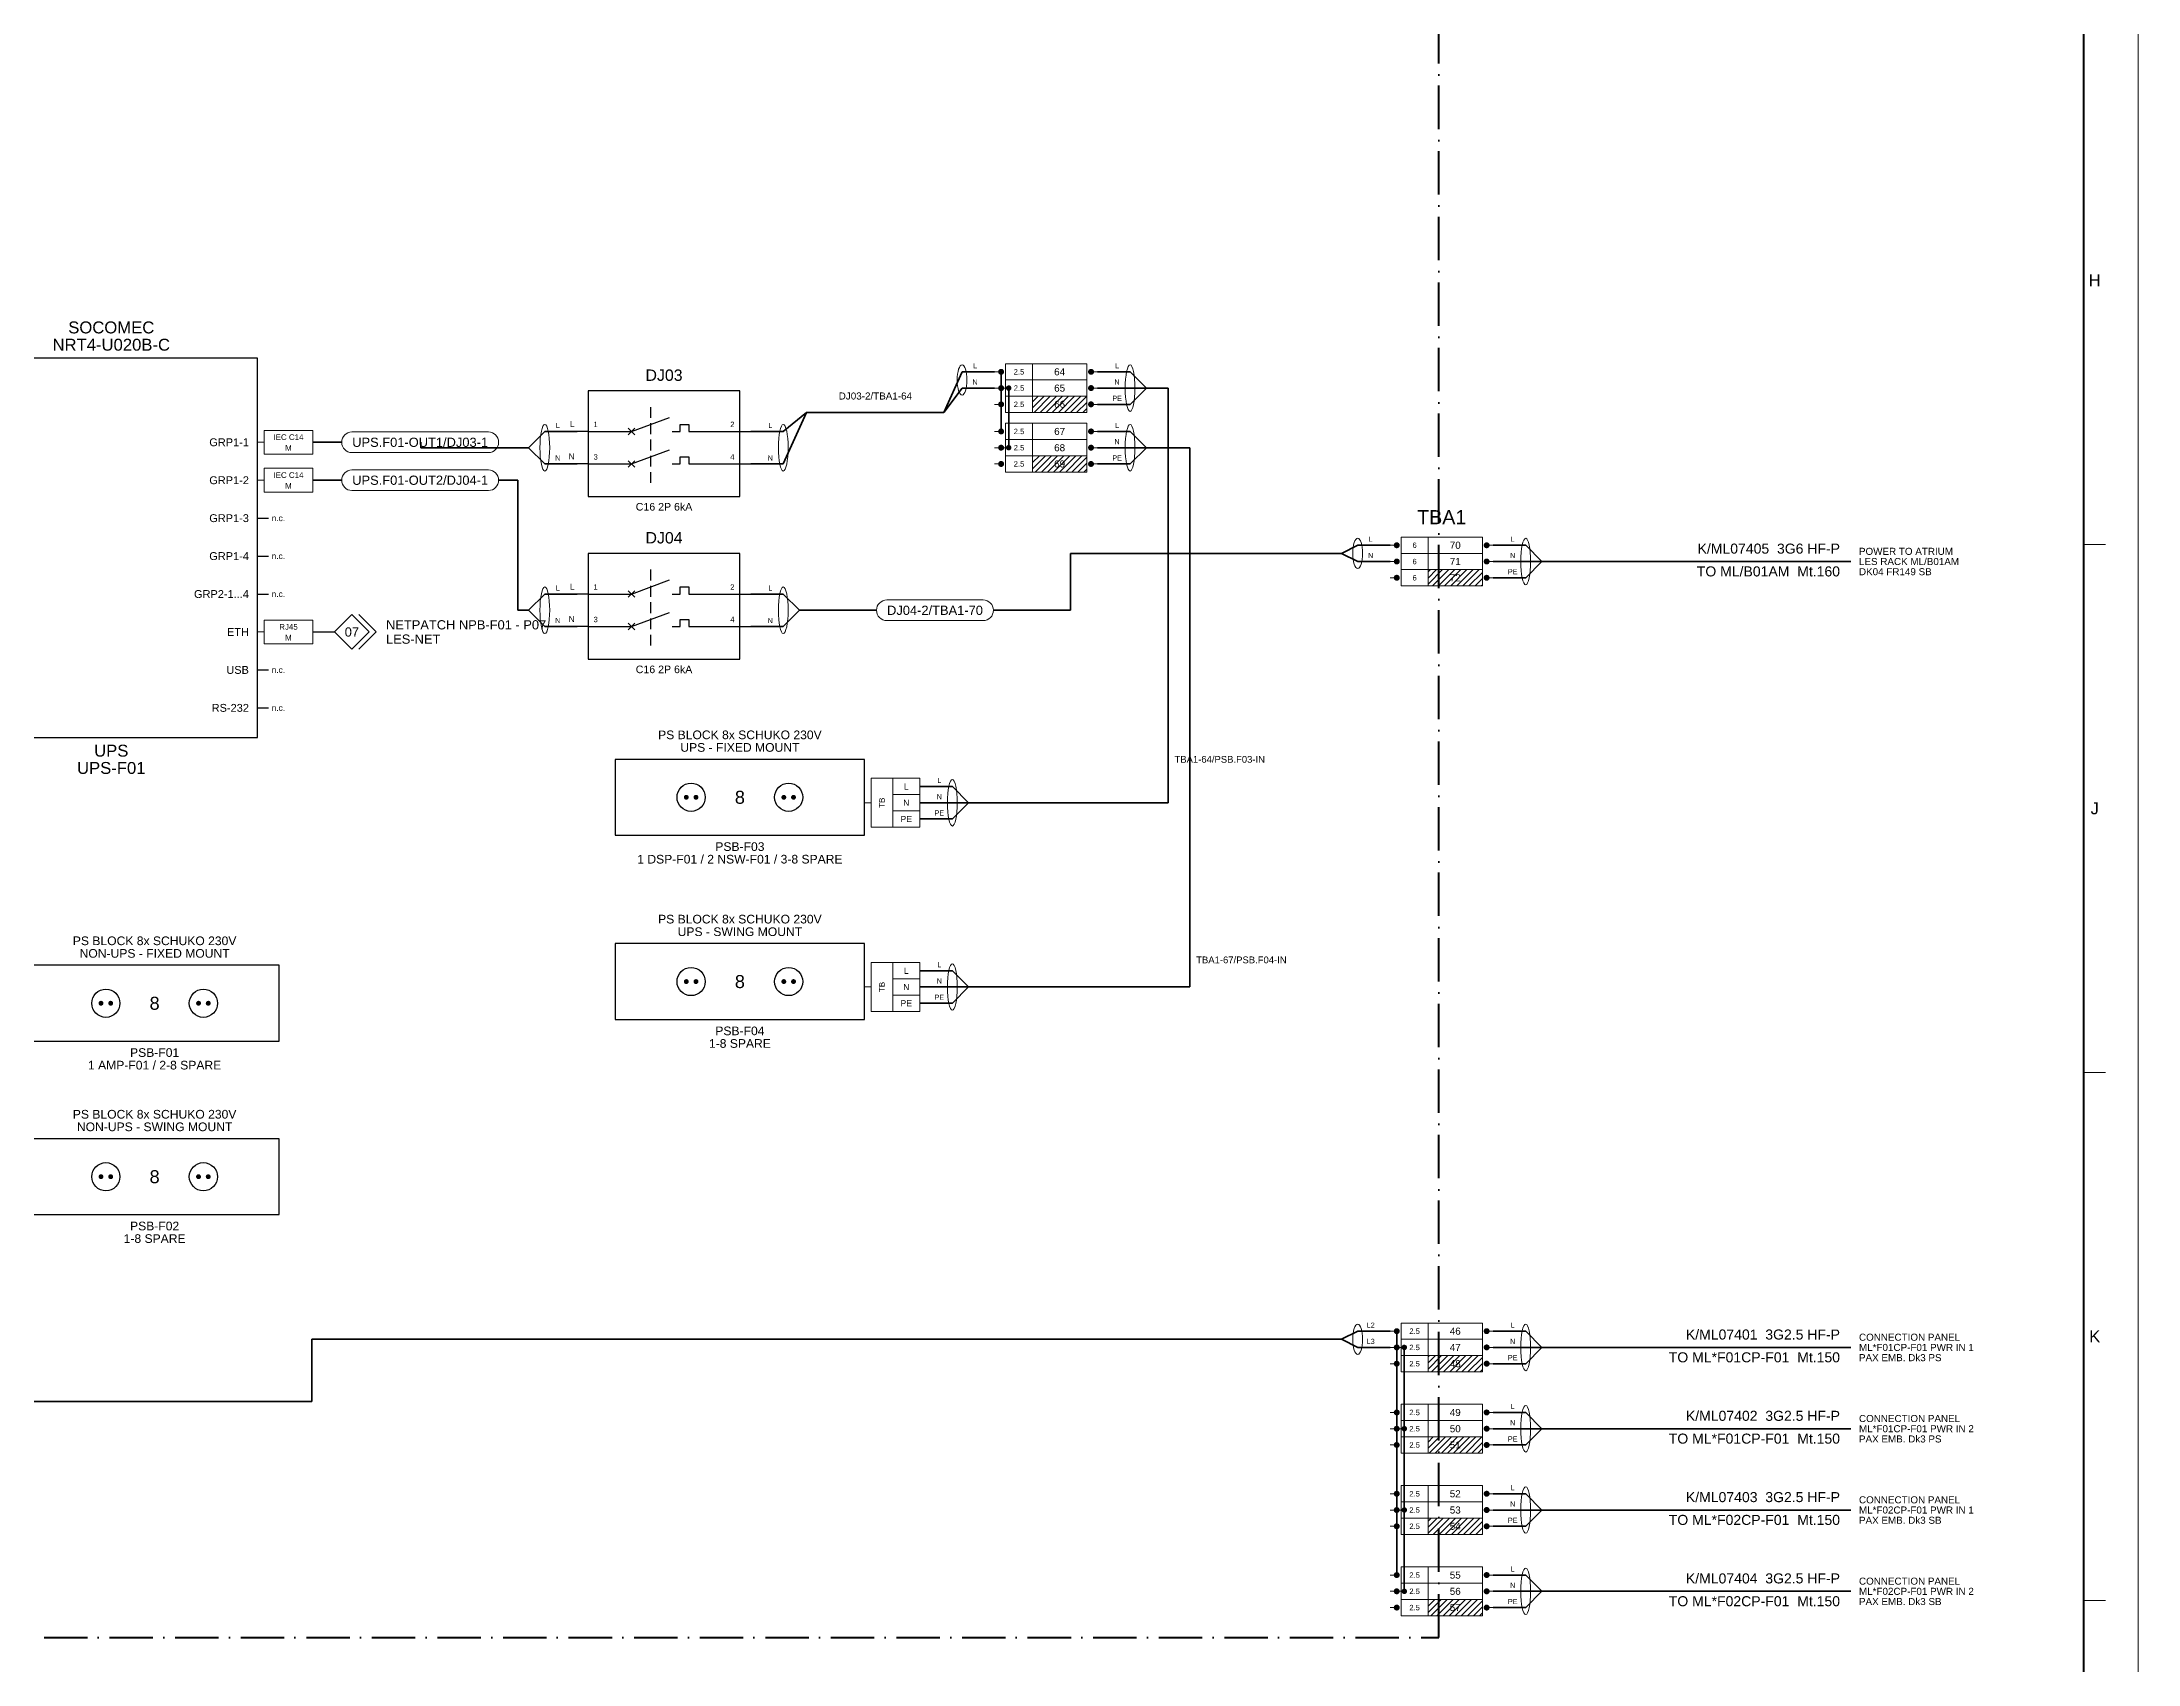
# Model space of a CAD drawing. Header units: millimetres. Extents: x 0 to 841, y 0 to 1189.
# Drawn here: x 454.2 to 841, y 193.1 to 492.4 of the extents above; entities that cross this region are included whole.
import ezdxf
from ezdxf.enums import TextEntityAlignment as Align

# ---------------------------------------------------------------- set-up
doc = ezdxf.new("R2010")
doc.units = ezdxf.units.MM
for name, pattern in [('AV_DASHDOT', [12, 8, -2, 0, -2]), ('AV_DASHED', [8, 5.5, -2.5]), ('AV_HIDDEN', [3, 2, -1])]:
    doc.linetypes.add(name, pattern=pattern)
for name, color, linetype, lineweight in [('AV-CONN', 7, 'Continuous', 18), ('AV-LABEL', 7, 'Continuous', 18), ('AV-NOTE', 7, 'Continuous', 18), ('AV-TB', 7, 'Continuous', 18), ('AV-TEXT', 7, 'Continuous', 18), ('AV-TEXT-DEV', 7, 'Continuous', 18)]:
    doc.layers.add(name, color=color, linetype=linetype, lineweight=lineweight)
for name, color, linetype, lineweight, true_color in [('AV-DEVICE', 7, 'Continuous', 25, 0x4682ff), ('AV-FRAME', 7, 'Continuous', 70, 0x7800ff), ('AV-RACK', 7, 'AV_DASHDOT', 50, 0xff00ff), ('AV-SYM', 7, 'Continuous', 25, 0x4682ff), ('AV-XREF', 7, 'Continuous', 18, 0x00af00), ('AV-ZONE', 7, 'Continuous', 18, 0x7800ff), ('W-LESNET', 7, 'AV_DASHED', 25, 0x00a0eb), ('W-POWER', 7, 'Continuous', 35, 0xeb8c00)]:
    doc.layers.add(name, color=color, linetype=linetype, lineweight=lineweight, true_color=true_color)
doc.styles.add('AV', font='arial.ttf')

msp = doc.modelspace()

# ---------------------------------------------------------------- hatches: boundary and pattern name
at = {"layer": 'AV-TB', "true_color": 0x009600}
h = msp.add_hatch(dxfattribs=at)
h.set_pattern_fill('ANSI31', scale=0.25)
h.paths.add_polyline_path([(637, 424), (647, 424), (647, 427), (637, 427)])
h = msp.add_hatch(dxfattribs=at)
h.set_pattern_fill('ANSI31', scale=0.25)
h.paths.add_polyline_path([(637, 413), (647, 413), (647, 416), (637, 416)])
h = msp.add_hatch(dxfattribs=at)
h.set_pattern_fill('ANSI31', scale=0.25)
h.paths.add_polyline_path([(710, 392), (720, 392), (720, 395), (710, 395)])
h = msp.add_hatch(dxfattribs=at)
h.set_pattern_fill('ANSI31', scale=0.25)
h.paths.add_polyline_path([(710, 247), (720, 247), (720, 250), (710, 250)])
h = msp.add_hatch(dxfattribs=at)
h.set_pattern_fill('ANSI31', scale=0.25)
h.paths.add_polyline_path([(710, 232), (720, 232), (720, 235), (710, 235)])
h = msp.add_hatch(dxfattribs=at)
h.set_pattern_fill('ANSI31', scale=0.25)
h.paths.add_polyline_path([(710, 217), (720, 217), (720, 220), (710, 220)])
h = msp.add_hatch(dxfattribs=at)
h.set_pattern_fill('ANSI31', scale=0.25)
h.paths.add_polyline_path([(710, 202), (720, 202), (720, 205), (710, 205)])

# ---------------------------------------------------------------- linework, layer by layer
at = {"layer": 'AV-CONN'}
for p, q in [((494, 418.5), (495.2, 418.5)), ((494, 411.5), (495.2, 411.5)), ((494, 383.5), (495.2, 383.5)), ((606, 352), (607.2, 352)), ((606, 318), (607.2, 318))]:
    msp.add_line(p, q, dxfattribs=at)
for points in [[(495.2, 416.3), (504.2, 416.3), (504.2, 420.7), (495.2, 420.7)], [(495.2, 409.3), (504.2, 409.3), (504.2, 413.7), (495.2, 413.7)], [(495.2, 381.3), (504.2, 381.3), (504.2, 385.7), (495.2, 385.7)], [(607.2, 347.5), (611.2, 347.5), (611.2, 356.5), (607.2, 356.5)], [(611.2, 353.5), (616.2, 353.5), (616.2, 356.5), (611.2, 356.5)], [(611.2, 350.5), (616.2, 350.5), (616.2, 353.5), (611.2, 353.5)], [(611.2, 347.5), (616.2, 347.5), (616.2, 350.5), (611.2, 350.5)], [(607.2, 313.5), (611.2, 313.5), (611.2, 322.5), (607.2, 322.5)], [(611.2, 319.5), (616.2, 319.5), (616.2, 322.5), (611.2, 322.5)], [(611.2, 316.5), (616.2, 316.5), (616.2, 319.5), (611.2, 319.5)], [(611.2, 313.5), (616.2, 313.5), (616.2, 316.5), (611.2, 316.5)]]:
    msp.add_lwpolyline(points, close=True, dxfattribs=at)
for centre, major_axis, ratio in [((624, 430), (0, 2.8), 0.321429), ((655, 428.5), (0, 4.3), 0.209302), ((547, 417.5), (0, 4.3), 0.209302), ((591, 417.5), (0, 4.3), 0.209302), ((655, 417.5), (0, 4.3), 0.209302), ((697, 398), (0, 2.8), 0.321429), ((728, 396.5), (0, 4.3), 0.209302), ((547, 387.5), (0, 4.3), 0.209302), ((591, 387.5), (0, 4.3), 0.209302), ((622.2, 352), (0, 4.3), 0.209302), ((622.2, 318), (0, 4.3), 0.209302), ((697, 253), (0, 2.8), 0.321429), ((728, 251.5), (0, 4.3), 0.209302), ((728, 236.5), (0, 4.3), 0.209302), ((728, 221.5), (0, 4.3), 0.209302), ((728, 206.5), (0, 4.3), 0.209302)]:
    msp.add_ellipse(centre, major_axis=major_axis, ratio=ratio, dxfattribs=at)
at = {"layer": 'AV-DEVICE'}
for p, q in [((494, 404.5), (496, 404.5)), ((494, 397.5), (496, 397.5)), ((494, 390.5), (496, 390.5)), ((494, 376.5), (496, 376.5)), ((494, 369.5), (496, 369.5))]:
    msp.add_line(p, q, dxfattribs=at)
for points in [[(440, 364), (494, 364), (494, 434), (440, 434)], [(555, 408.5), (583, 408.5), (583, 428), (555, 428)], [(555, 378.5), (583, 378.5), (583, 398), (555, 398)], [(560, 346), (606, 346), (606, 360), (560, 360)], [(560, 312), (606, 312), (606, 326), (560, 326)], [(452, 308), (498, 308), (498, 322), (452, 322)], [(452, 276), (498, 276), (498, 290), (452, 290)]]:
    msp.add_lwpolyline(points, close=True, dxfattribs=at)
at = {"layer": 'AV-FRAME'}
msp.add_lwpolyline([(20, 10), (831, 10), (831, 1179), (20, 1179)], close=True, dxfattribs=at)
at = {"layer": 'AV-LABEL'}
for points in [[(511.42, 416.6), (536.58, 416.6, 1), (536.58, 420.4), (511.42, 420.4, 1)], [(511.42, 409.6), (536.58, 409.6, 1), (536.58, 413.4), (511.42, 413.4, 1)], [(610.11, 385.6), (627.89, 385.6, 1), (627.89, 389.4), (610.11, 389.4, 1)]]:
    msp.add_lwpolyline(points, format="xyb", close=True, dxfattribs=at)
at = {"layer": 'AV-RACK'}
msp.add_lwpolyline([(140, 198), (712, 198), (712, 1158), (140, 1158)], close=True, dxfattribs=at)
at = {"layer": 'AV-SYM'}
for p, q in [((563, 420.5), (570, 423.1)), ((555, 420.5), (553, 420.5)), ((555, 420.5), (563, 420.5)), ((562.4, 419.9), (563.6, 421.1)), ((562.4, 421.1), (563.6, 419.9)), ((583, 420.5), (585, 420.5)), ((555, 414.5), (553, 414.5)), ((555, 414.5), (563, 414.5)), ((562.4, 413.9), (563.6, 415.1)), ((562.4, 415.1), (563.6, 413.9)), ((563, 414.5), (570, 417.1)), ((583, 414.5), (585, 414.5)), ((562.4, 389.9), (563.6, 391.1)), ((562.4, 391.1), (563.6, 389.9)), ((563, 390.5), (570, 393.1)), ((555, 390.5), (553, 390.5)), ((555, 390.5), (563, 390.5)), ((563, 384.5), (570, 387.1)), ((583, 390.5), (585, 390.5)), ((555, 384.5), (553, 384.5)), ((555, 384.5), (563, 384.5)), ((562.4, 383.9), (563.6, 385.1)), ((562.4, 385.1), (563.6, 383.9)), ((583, 384.5), (585, 384.5))]:
    msp.add_line(p, q, dxfattribs=at)
at = {"layer": 'AV-SYM', "linetype": 'AV_HIDDEN'}
for p, q in [((566.5, 425), (566.5, 410.5)), ((566.5, 395), (566.5, 380.5))]:
    msp.add_line(p, q, dxfattribs=at)
at = {"layer": 'AV-SYM'}
for points in [[(570.5, 420.5), (572, 420.5), (572, 421.8), (573.6, 421.8), (573.6, 420.5), (583, 420.5)], [(570.5, 414.5), (572, 414.5), (572, 415.8), (573.6, 415.8), (573.6, 414.5), (583, 414.5)], [(570.5, 390.5), (572, 390.5), (572, 391.8), (573.6, 391.8), (573.6, 390.5), (583, 390.5)], [(570.5, 384.5), (572, 384.5), (572, 385.8), (573.6, 385.8), (573.6, 384.5), (583, 384.5)]]:
    msp.add_lwpolyline(points, dxfattribs=at)
at = {"layer": 'AV-SYM', "const_width": 0.45}
for points in [[(572.88, 353, 1), (573.33, 353, 1)], [(574.67, 353, 1), (575.12, 353, 1)], [(590.88, 353, 1), (591.33, 353, 1)], [(592.67, 353, 1), (593.12, 353, 1)], [(572.88, 319, 1), (573.33, 319, 1)], [(574.67, 319, 1), (575.12, 319, 1)], [(590.88, 319, 1), (591.33, 319, 1)], [(592.67, 319, 1), (593.12, 319, 1)], [(464.88, 315, 1), (465.33, 315, 1)], [(466.67, 315, 1), (467.12, 315, 1)], [(482.88, 315, 1), (483.33, 315, 1)], [(484.67, 315, 1), (485.12, 315, 1)], [(464.88, 283, 1), (465.33, 283, 1)], [(466.67, 283, 1), (467.12, 283, 1)], [(482.88, 283, 1), (483.33, 283, 1)], [(484.67, 283, 1), (485.12, 283, 1)]]:
    msp.add_lwpolyline(points, format="xyb", close=True, dxfattribs=at)
at = {"layer": 'AV-SYM'}
for centre in [(574, 353), (592, 353), (574, 319), (592, 319), (466, 315), (484, 315), (466, 283), (484, 283)]:
    msp.add_circle(centre, 2.6, dxfattribs=at)
at = {"layer": 'AV-TB'}
for p, q in [((631.2, 431.5), (630, 431.5)), ((637, 430), (637, 433)), ((637, 427), (637, 430)), ((647.8, 431.5), (649, 431.5)), ((631.2, 428.5), (630, 428.5)), ((631.2, 425.5), (630, 425.5)), ((632.6, 428.5), (630.9, 428.5)), ((637, 424), (637, 427)), ((647.8, 428.5), (649, 428.5)), ((647.8, 425.5), (649, 425.5)), ((637, 419), (637, 422)), ((631.2, 420.5), (630, 420.5)), ((637, 416), (637, 419)), ((647.8, 420.5), (649, 420.5)), ((631.2, 417.5), (630, 417.5)), ((631.2, 414.5), (630, 414.5)), ((632.6, 417.5), (630.9, 417.5)), ((637, 413), (637, 416)), ((647.8, 417.5), (649, 417.5)), ((647.8, 414.5), (649, 414.5)), ((704.2, 399.5), (703, 399.5)), ((710, 398), (710, 401)), ((720.8, 399.5), (722, 399.5)), ((704.2, 396.5), (703, 396.5)), ((710, 395), (710, 398)), ((710, 392), (710, 395)), ((720.8, 396.5), (722, 396.5)), ((704.2, 393.5), (703, 393.5)), ((720.8, 393.5), (722, 393.5)), ((710, 253), (710, 256)), ((704.2, 254.5), (703, 254.5)), ((704.2, 251.5), (703, 251.5)), ((705.6, 251.5), (703.9, 251.5)), ((710, 250), (710, 253)), ((720.8, 254.5), (722, 254.5)), ((720.8, 251.5), (722, 251.5)), ((704.2, 248.5), (703, 248.5)), ((710, 247), (710, 250)), ((720.8, 248.5), (722, 248.5)), ((710, 238), (710, 241)), ((704.2, 239.5), (703, 239.5)), ((704.2, 236.5), (703, 236.5)), ((705.6, 236.5), (703.9, 236.5)), ((710, 235), (710, 238)), ((720.8, 239.5), (722, 239.5)), ((720.8, 236.5), (722, 236.5)), ((704.2, 233.5), (703, 233.5)), ((710, 232), (710, 235)), ((720.8, 233.5), (722, 233.5)), ((704.2, 224.5), (703, 224.5)), ((710, 223), (710, 226)), ((720.8, 224.5), (722, 224.5)), ((704.2, 221.5), (703, 221.5)), ((705.6, 221.5), (703.9, 221.5)), ((710, 220), (710, 223)), ((720.8, 221.5), (722, 221.5)), ((704.2, 218.5), (703, 218.5)), ((710, 217), (710, 220)), ((720.8, 218.5), (722, 218.5)), ((704.2, 209.5), (703, 209.5)), ((710, 208), (710, 211)), ((720.8, 209.5), (722, 209.5)), ((704.2, 206.5), (703, 206.5)), ((705.6, 206.5), (703.9, 206.5)), ((710, 205), (710, 208)), ((720.8, 206.5), (722, 206.5)), ((704.2, 203.5), (703, 203.5)), ((710, 202), (710, 205)), ((720.8, 203.5), (722, 203.5))]:
    msp.add_line(p, q, dxfattribs=at)
at = {"layer": 'AV-TB', "lineweight": 35}
for p, q in [((631.2, 420.5), (631.2, 431.5)), ((632.6, 417.5), (632.6, 428.5)), ((704.2, 209.5), (704.2, 254.5)), ((705.6, 206.5), (705.6, 251.5))]:
    msp.add_line(p, q, dxfattribs=at)
at = {"layer": 'AV-TB'}
for points, const_width in [([(630.93, 431.5, 1), (631.48, 431.5, 1)], 0.55), ([(630.95, 431.5, 1), (631.45, 431.5, 1)], 0.5), ([(647.52, 431.5, 1), (648.07, 431.5, 1)], 0.55), ([(630.93, 428.5, 1), (631.48, 428.5, 1)], 0.55), ([(630.93, 425.5, 1), (631.48, 425.5, 1)], 0.55), ([(632.35, 428.5, 1), (632.85, 428.5, 1)], 0.5), ([(647.52, 428.5, 1), (648.07, 428.5, 1)], 0.55), ([(647.52, 425.5, 1), (648.07, 425.5, 1)], 0.55), ([(630.93, 420.5, 1), (631.48, 420.5, 1)], 0.55), ([(630.93, 417.5, 1), (631.48, 417.5, 1)], 0.55), ([(630.95, 420.5, 1), (631.45, 420.5, 1)], 0.5), ([(632.35, 417.5, 1), (632.85, 417.5, 1)], 0.5), ([(647.52, 420.5, 1), (648.07, 420.5, 1)], 0.55), ([(647.52, 417.5, 1), (648.07, 417.5, 1)], 0.55), ([(630.93, 414.5, 1), (631.48, 414.5, 1)], 0.55), ([(647.52, 414.5, 1), (648.07, 414.5, 1)], 0.55), ([(703.93, 399.5, 1), (704.48, 399.5, 1)], 0.55), ([(720.52, 399.5, 1), (721.07, 399.5, 1)], 0.55), ([(703.93, 396.5, 1), (704.48, 396.5, 1)], 0.55), ([(720.52, 396.5, 1), (721.07, 396.5, 1)], 0.55), ([(703.93, 393.5, 1), (704.48, 393.5, 1)], 0.55), ([(720.52, 393.5, 1), (721.07, 393.5, 1)], 0.55), ([(703.93, 254.5, 1), (704.48, 254.5, 1)], 0.55), ([(703.93, 251.5, 1), (704.48, 251.5, 1)], 0.55), ([(703.95, 254.5, 1), (704.45, 254.5, 1)], 0.5), ([(705.35, 251.5, 1), (705.85, 251.5, 1)], 0.5), ([(720.52, 254.5, 1), (721.07, 254.5, 1)], 0.55), ([(720.52, 251.5, 1), (721.07, 251.5, 1)], 0.55), ([(703.93, 248.5, 1), (704.48, 248.5, 1)], 0.55), ([(720.52, 248.5, 1), (721.07, 248.5, 1)], 0.55), ([(703.93, 239.5, 1), (704.48, 239.5, 1)], 0.55), ([(703.95, 239.5, 1), (704.45, 239.5, 1)], 0.5), ([(720.52, 239.5, 1), (721.07, 239.5, 1)], 0.55), ([(703.93, 236.5, 1), (704.48, 236.5, 1)], 0.55), ([(705.35, 236.5, 1), (705.85, 236.5, 1)], 0.5), ([(720.52, 236.5, 1), (721.07, 236.5, 1)], 0.55), ([(703.93, 233.5, 1), (704.48, 233.5, 1)], 0.55), ([(720.52, 233.5, 1), (721.07, 233.5, 1)], 0.55), ([(703.93, 224.5, 1), (704.48, 224.5, 1)], 0.55), ([(703.95, 224.5, 1), (704.45, 224.5, 1)], 0.5), ([(720.52, 224.5, 1), (721.07, 224.5, 1)], 0.55), ([(703.93, 221.5, 1), (704.48, 221.5, 1)], 0.55), ([(705.35, 221.5, 1), (705.85, 221.5, 1)], 0.5), ([(720.52, 221.5, 1), (721.07, 221.5, 1)], 0.55), ([(703.93, 218.5, 1), (704.48, 218.5, 1)], 0.55), ([(720.52, 218.5, 1), (721.07, 218.5, 1)], 0.55), ([(703.93, 209.5, 1), (704.48, 209.5, 1)], 0.55), ([(703.95, 209.5, 1), (704.45, 209.5, 1)], 0.5), ([(720.52, 209.5, 1), (721.07, 209.5, 1)], 0.55), ([(703.93, 206.5, 1), (704.48, 206.5, 1)], 0.55), ([(705.35, 206.5, 1), (705.85, 206.5, 1)], 0.5), ([(720.52, 206.5, 1), (721.07, 206.5, 1)], 0.55), ([(703.93, 203.5, 1), (704.48, 203.5, 1)], 0.55), ([(720.52, 203.5, 1), (721.07, 203.5, 1)], 0.55)]:
    msp.add_lwpolyline(points, format="xyb", close=True, dxfattribs=dict(at, const_width=const_width))
for points in [[(632, 430), (647, 430), (647, 433), (632, 433)], [(632, 427), (647, 427), (647, 430), (632, 430)], [(632, 424), (647, 424), (647, 427), (632, 427)], [(632, 419), (647, 419), (647, 422), (632, 422)], [(632, 416), (647, 416), (647, 419), (632, 419)], [(632, 413), (647, 413), (647, 416), (632, 416)], [(705, 398), (720, 398), (720, 401), (705, 401)], [(705, 395), (720, 395), (720, 398), (705, 398)], [(705, 392), (720, 392), (720, 395), (705, 395)], [(705, 253), (720, 253), (720, 256), (705, 256)], [(705, 250), (720, 250), (720, 253), (705, 253)], [(705, 247), (720, 247), (720, 250), (705, 250)], [(705, 238), (720, 238), (720, 241), (705, 241)], [(705, 235), (720, 235), (720, 238), (705, 238)], [(705, 232), (720, 232), (720, 235), (705, 235)], [(705, 223), (720, 223), (720, 226), (705, 226)], [(705, 220), (720, 220), (720, 223), (705, 223)], [(705, 217), (720, 217), (720, 220), (705, 220)], [(705, 208), (720, 208), (720, 211), (705, 211)], [(705, 205), (720, 205), (720, 208), (705, 208)], [(705, 202), (720, 202), (720, 205), (705, 205)]]:
    msp.add_lwpolyline(points, close=True, dxfattribs=at)
at = {"layer": 'AV-XREF'}
msp.add_lwpolyline([(508.2, 383.5), (511.4, 386.7), (514.6, 383.5), (511.4, 380.3)], close=True, dxfattribs=at)
msp.add_lwpolyline([(512.7, 386.7), (515.9, 383.5), (512.7, 380.3)], dxfattribs=at)
at = {"layer": 'AV-ZONE'}
for p, q in [((831, 399.67), (835, 399.67)), ((831, 302.25), (835, 302.25)), ((831, 204.83), (835, 204.83))]:
    msp.add_line(p, q, dxfattribs=at)
at = {"layer": 'AV-ZONE', "lineweight": 13}
msp.add_lwpolyline([(0, 0), (841, 0), (841, 1189), (0, 1189)], close=True, dxfattribs=at)
at = {"layer": 'W-LESNET'}
msp.add_line((504.2, 383.5), (508.2, 383.5), dxfattribs=at)
at = {"layer": 'W-POWER'}
for p, q in [((624, 431.5), (620.62, 424)), ((630, 431.5), (624, 431.5)), ((649, 431.5), (655, 431.5)), ((655, 431.5), (658, 428.5)), ((624, 428.5), (620.62, 424)), ((630, 428.5), (624, 428.5)), ((649, 428.5), (655, 428.5)), ((649, 425.5), (655, 425.5)), ((655, 428.5), (658, 428.5)), ((655, 425.5), (658, 428.5)), ((658, 428.5), (662, 428.5)), ((662, 428.5), (662, 352)), ((591, 420.5), (595.27, 424)), ((591, 414.5), (595.27, 424)), ((595.27, 424), (620.62, 424)), ((504.2, 418.5), (509.52, 418.5)), ((524.1, 418.5), (524.1, 417.5)), ((547, 420.5), (544, 417.5)), ((553, 420.5), (547, 420.5)), ((585, 420.5), (591, 420.5)), ((649, 420.5), (655, 420.5)), ((655, 420.5), (658, 417.5)), ((524.1, 417.5), (544, 417.5)), ((547, 414.5), (544, 417.5)), ((553, 414.5), (547, 414.5)), ((585, 414.5), (591, 414.5)), ((649, 417.5), (655, 417.5)), ((649, 414.5), (655, 414.5)), ((655, 417.5), (658, 417.5)), ((655, 414.5), (658, 417.5)), ((658, 417.5), (666, 417.5)), ((666, 417.5), (666, 318)), ((504.2, 411.5), (509.52, 411.5)), ((538.48, 411.5), (542, 411.5)), ((542, 411.5), (542, 387.5)), ((697, 399.5), (694, 398)), ((703, 399.5), (697, 399.5)), ((722, 399.5), (728, 399.5)), ((728, 399.5), (731, 396.5)), ((644, 387.5), (644, 398)), ((644, 398), (694, 398)), ((697, 396.5), (694, 398)), ((703, 396.5), (697, 396.5)), ((722, 396.5), (728, 396.5)), ((728, 396.5), (731, 396.5)), ((728, 393.5), (731, 396.5)), ((731, 396.5), (788, 396.5)), ((722, 393.5), (728, 393.5)), ((542, 387.5), (544, 387.5)), ((547, 390.5), (544, 387.5)), ((547, 384.5), (544, 387.5)), ((553, 390.5), (547, 390.5)), ((585, 390.5), (591, 390.5)), ((591, 390.5), (594, 387.5)), ((591, 384.5), (594, 387.5)), ((594, 387.5), (608.21, 387.5)), ((629.79, 387.5), (644, 387.5)), ((553, 384.5), (547, 384.5)), ((585, 384.5), (591, 384.5)), ((616.2, 355), (622.2, 355)), ((616.2, 352), (622.2, 352)), ((622.2, 355), (625.2, 352)), ((622.2, 352), (625.2, 352)), ((622.2, 349), (625.2, 352)), ((662, 352), (625.2, 352)), ((616.2, 349), (622.2, 349)), ((616.2, 321), (622.2, 321)), ((616.2, 318), (622.2, 318)), ((622.2, 321), (625.2, 318)), ((622.2, 318), (625.2, 318)), ((622.2, 315), (625.2, 318)), ((666, 318), (625.2, 318)), ((616.2, 315), (622.2, 315)), ((504, 241.5), (504, 253)), ((504, 253), (694, 253)), ((697, 254.5), (694, 253)), ((697, 251.5), (694, 253)), ((703, 254.5), (697, 254.5)), ((703, 251.5), (697, 251.5)), ((722, 254.5), (728, 254.5)), ((722, 251.5), (728, 251.5)), ((728, 254.5), (731, 251.5)), ((728, 251.5), (731, 251.5)), ((728, 248.5), (731, 251.5)), ((731, 251.5), (788, 251.5)), ((722, 248.5), (728, 248.5)), ((419.79, 241.5), (504, 241.5)), ((722, 239.5), (728, 239.5)), ((722, 236.5), (728, 236.5)), ((728, 239.5), (731, 236.5)), ((728, 236.5), (731, 236.5)), ((728, 233.5), (731, 236.5)), ((731, 236.5), (788, 236.5)), ((722, 233.5), (728, 233.5)), ((722, 224.5), (728, 224.5)), ((728, 224.5), (731, 221.5)), ((722, 221.5), (728, 221.5)), ((728, 221.5), (731, 221.5)), ((728, 218.5), (731, 221.5)), ((731, 221.5), (788, 221.5)), ((722, 218.5), (728, 218.5)), ((722, 209.5), (728, 209.5)), ((728, 209.5), (731, 206.5)), ((722, 206.5), (728, 206.5)), ((728, 206.5), (731, 206.5)), ((728, 203.5), (731, 206.5)), ((731, 206.5), (788, 206.5)), ((722, 203.5), (728, 203.5))]:
    msp.add_line(p, q, dxfattribs=at)

# ---------------------------------------------------------------- texts
at = {"layer": 'AV-CONN', "style": 'AV'}
for s, height, p in [('IEC C14', 1.05, (499.7, 419.45)), ('M', 1.05, (499.7, 417.45)), ('IEC C14', 1.05, (499.7, 412.45)), ('M', 1.05, (499.7, 410.45)), ('RJ45', 1.05, (499.7, 384.45)), ('M', 1.05, (499.7, 382.45)), ('N', 1.15, (613.7, 352)), ('L', 1.15, (613.7, 355)), ('PE', 1.15, (613.7, 349)), ('L', 1.15, (613.7, 321)), ('N', 1.15, (613.7, 318)), ('PE', 1.15, (613.7, 315))]:
    msp.add_text(s, height=height, dxfattribs=at).set_placement(p, align=Align.MIDDLE_CENTER)
for p in [(609.2, 352), (609.2, 318)]:
    msp.add_text('TB', height=1.05, rotation=90, dxfattribs=at).set_placement(p, align=Align.MIDDLE_CENTER)
at = {"layer": 'AV-LABEL', "style": 'AV'}
for s, p in [('UPS.F01-OUT1/DJ03-1', (524, 418.5)), ('UPS.F01-OUT2/DJ04-1', (524, 411.5)), ('DJ04-2/TBA1-70', (619, 387.5))]:
    msp.add_text(s, height=1.7, dxfattribs=at).set_placement(p, align=Align.MIDDLE_CENTER)
at = {"layer": 'AV-NOTE', "style": 'AV'}
for s, p in [('N', (626.4, 428.85)), ('L', (626.4, 431.85)), ('N', (652.6, 428.85)), ('L', (652.6, 431.85)), ('PE', (652.6, 425.85)), ('L', (549.4, 420.85)), ('L', (588.6, 420.85)), ('L', (652.6, 420.85)), ('N', (652.6, 417.85)), ('N', (549.4, 414.85)), ('N', (588.6, 414.85)), ('PE', (652.6, 414.85)), ('L', (699.4, 399.85)), ('L', (725.6, 399.85)), ('N', (699.4, 396.85)), ('PE', (725.6, 393.85)), ('N', (725.6, 396.85)), ('L', (549.4, 390.85)), ('L', (588.6, 390.85)), ('N', (549.4, 384.85)), ('N', (588.6, 384.85)), ('L', (619.8, 355.35)), ('N', (619.8, 352.35)), ('PE', (619.8, 349.35)), ('L', (619.8, 321.35)), ('N', (619.8, 318.35)), ('PE', (619.8, 315.35)), ('L2', (699.4, 254.85)), ('L', (725.6, 254.85)), ('L3', (699.4, 251.85)), ('N', (725.6, 251.85)), ('PE', (725.6, 248.85)), ('L', (725.6, 239.85)), ('N', (725.6, 236.85)), ('PE', (725.6, 233.85)), ('L', (725.6, 224.85)), ('N', (725.6, 221.85)), ('PE', (725.6, 218.85)), ('L', (725.6, 209.85)), ('PE', (725.6, 203.85)), ('N', (725.6, 206.85))]:
    msp.add_text(s, height=0.95, dxfattribs=at).set_placement(p, align=Align.BOTTOM_CENTER)
for s, height, p in [('L', 1.1, (552.5, 421)), ('2', 1, (582, 421)), ('N', 1.1, (552.5, 415)), ('4', 1, (582, 415)), ('L', 1.1, (552.5, 391)), ('2', 1, (582, 391)), ('N', 1.1, (552.5, 385)), ('4', 1, (582, 385))]:
    msp.add_text(s, height=height, dxfattribs=at).set_placement(p, align=Align.BOTTOM_RIGHT)
for s, p in [('1', (556, 421)), ('3', (556, 415)), ('1', (556, 391)), ('3', (556, 385))]:
    msp.add_text(s, height=1, dxfattribs=at).set_placement(p, align=Align.BOTTOM_LEFT)
for p in [(496.6, 404.5), (496.6, 397.5), (496.6, 390.5), (496.6, 376.5), (496.6, 369.5)]:
    msp.add_text('n.c.', height=1.1, dxfattribs=at).set_placement(p, align=Align.MIDDLE_LEFT)
at = {"layer": 'AV-TB', "style": 'AV'}
for s, height, p in [('2.5', 1, (634.5, 431.5)), ('2.5', 1, (634.5, 428.5)), ('2.5', 1, (634.5, 425.5)), ('66', 1.3, (642, 425.5)), ('2.5', 1, (634.5, 420.5)), ('2.5', 1, (634.5, 417.5)), ('2.5', 1, (634.5, 414.5)), ('69', 1.3, (642, 414.5)), ('6', 1, (707.5, 399.5)), ('6', 1, (707.5, 396.5)), ('6', 1, (707.5, 393.5)), ('72', 1.3, (715, 393.5)), ('2.5', 1, (707.5, 254.5)), ('2.5', 1, (707.5, 251.5)), ('2.5', 1, (707.5, 248.5)), ('48', 1.3, (715, 248.5)), ('2.5', 1, (707.5, 239.5)), ('2.5', 1, (707.5, 236.5)), ('2.5', 1, (707.5, 233.5)), ('51', 1.3, (715, 233.5)), ('2.5', 1, (707.5, 224.5)), ('2.5', 1, (707.5, 221.5)), ('2.5', 1, (707.5, 218.5)), ('54', 1.3, (715, 218.5)), ('2.5', 1, (707.5, 209.5)), ('2.5', 1, (707.5, 206.5)), ('2.5', 1, (707.5, 203.5)), ('57', 1.3, (715, 203.5))]:
    msp.add_text(s, height=height, dxfattribs=at).set_placement(p, align=Align.MIDDLE_CENTER)
at = {"layer": 'AV-TB', "true_color": 0x000000, "style": 'AV'}
for s, p in [('64', (642, 431.5)), ('65', (642, 428.5)), ('67', (642, 420.5)), ('68', (642, 417.5)), ('70', (715, 399.5)), ('71', (715, 396.5)), ('46', (715, 254.5)), ('47', (715, 251.5)), ('49', (715, 239.5)), ('50', (715, 236.5)), ('52', (715, 224.5)), ('53', (715, 221.5)), ('55', (715, 209.5)), ('56', (715, 206.5))]:
    msp.add_text(s, height=1.3, dxfattribs=at).set_placement(p, align=Align.MIDDLE_CENTER)
at = {"layer": 'AV-TEXT', "style": 'AV'}
msp.add_text('DJ03-2/TBA1-64', height=1.3, dxfattribs=at).set_placement((608, 426), align=Align.BOTTOM_CENTER)
for s, p in [('GRP1-1', (492.4, 418.5)), ('GRP1-2', (492.4, 411.5)), ('GRP1-3', (492.4, 404.5)), ('GRP1-4', (492.4, 397.5)), ('GRP2-1...4', (492.4, 390.5)), ('ETH', (492.4, 383.5)), ('USB', (492.4, 376.5)), ('RS-232', (492.4, 369.5))]:
    msp.add_text(s, height=1.45, dxfattribs=at).set_placement(p, align=Align.MIDDLE_RIGHT)
for p in [(569, 407.3), (569, 377.3)]:
    msp.add_text('C16 2P 6kA', height=1.4, dxfattribs=at).set_placement(p, align=Align.TOP_CENTER)
for s, p in [('K/ML07405  3G6 HF-P', (786, 397.4)), ('K/ML07401  3G2.5 HF-P', (786, 252.4)), ('K/ML07402  3G2.5 HF-P', (786, 237.4)), ('K/ML07403  3G2.5 HF-P', (786, 222.4)), ('K/ML07404  3G2.5 HF-P', (786, 207.4))]:
    msp.add_text(s, height=1.85, dxfattribs=at).set_placement(p, align=Align.BOTTOM_RIGHT)
for s, height, p in [('POWER TO ATRIUM', 1.3, (789.5, 398.38)), ('LES RACK ML/B01AM', 1.3, (789.5, 396.5)), ('DK04 FR149 SB', 1.3, (789.5, 394.62)), ('NETPATCH NPB-F01 - P07', 1.7, (517.7, 384.82)), ('LES-NET', 1.7, (517.7, 382.18)), ('CONNECTION PANEL', 1.3, (789.5, 253.38)), ('ML*F01CP-F01 PWR IN 1', 1.3, (789.5, 251.5)), ('PAX EMB. Dk3 PS', 1.3, (789.5, 249.61)), ('CONNECTION PANEL', 1.3, (789.5, 238.38)), ('ML*F01CP-F01 PWR IN 2', 1.3, (789.5, 236.5)), ('PAX EMB. Dk3 PS', 1.3, (789.5, 234.61)), ('CONNECTION PANEL', 1.3, (789.5, 223.38)), ('ML*F02CP-F01 PWR IN 1', 1.3, (789.5, 221.5)), ('PAX EMB. Dk3 SB', 1.3, (789.5, 219.61)), ('CONNECTION PANEL', 1.3, (789.5, 208.38)), ('ML*F02CP-F01 PWR IN 2', 1.3, (789.5, 206.5)), ('PAX EMB. Dk3 SB', 1.3, (789.5, 204.61))]:
    msp.add_text(s, height=height, dxfattribs=at).set_placement(p, align=Align.MIDDLE_LEFT)
for s, p in [('TO ML/B01AM  Mt.160', (786, 395.6)), ('TO ML*F01CP-F01  Mt.150', (786, 250.6)), ('TO ML*F01CP-F01  Mt.150', (786, 235.6)), ('TO ML*F02CP-F01  Mt.150', (786, 220.6)), ('TO ML*F02CP-F01  Mt.150', (786, 205.6))]:
    msp.add_text(s, height=1.85, dxfattribs=at).set_placement(p, align=Align.TOP_RIGHT)
for s, height, p in [('07', 1.7, (511.4, 383.5)), ('8', 2.4, (583, 353)), ('8', 2.4, (583, 319)), ('8', 2.4, (475, 315)), ('8', 2.4, (475, 283))]:
    msp.add_text(s, height=height, dxfattribs=at).set_placement(p, align=Align.MIDDLE_CENTER)
for s, p in [('TBA1-64/PSB.F03-IN', (663.2, 359)), ('TBA1-67/PSB.F04-IN', (667.2, 322))]:
    msp.add_text(s, height=1.25, dxfattribs=at).set_placement(p, align=Align.BOTTOM_LEFT)
at = {"layer": 'AV-TEXT-DEV', "style": 'AV'}
for s, height, p in [('NRT4-U020B-C', 2.2, (467, 436.5)), ('SOCOMEC', 2.2, (467, 439.69)), ('PS BLOCK 8x SCHUKO 230V', 1.6, (583, 364.52)), ('UPS', 2.2, (467, 361.6)), ('UPS - FIXED MOUNT', 1.6, (583, 362.2)), ('UPS-F01', 2.2, (467, 358.41)), ('PSB-F03', 1.6, (583, 343.9)), ('1 DSP-F01 / 2 NSW-F01 / 3-8 SPARE', 1.6, (583, 341.58)), ('PS BLOCK 8x SCHUKO 230V', 1.6, (583, 330.52)), ('UPS - SWING MOUNT', 1.6, (583, 328.2)), ('PS BLOCK 8x SCHUKO 230V', 1.6, (475, 326.52)), ('NON-UPS - FIXED MOUNT', 1.6, (475, 324.2)), ('PSB-F04', 1.6, (583, 309.9)), ('PSB-F01', 1.6, (475, 305.9)), ('1-8 SPARE', 1.6, (583, 307.58)), ('1 AMP-F01 / 2-8 SPARE', 1.6, (475, 303.58)), ('PS BLOCK 8x SCHUKO 230V', 1.6, (475, 294.52)), ('NON-UPS - SWING MOUNT', 1.6, (475, 292.2)), ('PSB-F02', 1.6, (475, 273.9)), ('1-8 SPARE', 1.6, (475, 271.58))]:
    msp.add_text(s, height=height, dxfattribs=at).set_placement(p, align=Align.MIDDLE_CENTER)
for s, height, p in [('DJ03', 2.1, (569, 429.2)), ('TBA1', 2.6, (712.5, 402.6)), ('DJ04', 2.1, (569, 399.2))]:
    msp.add_text(s, height=height, dxfattribs=at).set_placement(p, align=Align.BOTTOM_CENTER)
at = {"layer": 'AV-ZONE', "true_color": 0x7800ff, "style": 'AV'}
for s, p in [('H', (833, 448.38)), ('J', (833, 350.96)), ('K', (833, 253.54))]:
    msp.add_text(s, height=2.2, dxfattribs=at).set_placement(p, align=Align.MIDDLE_CENTER)

doc.saveas('drawing.dxf')
